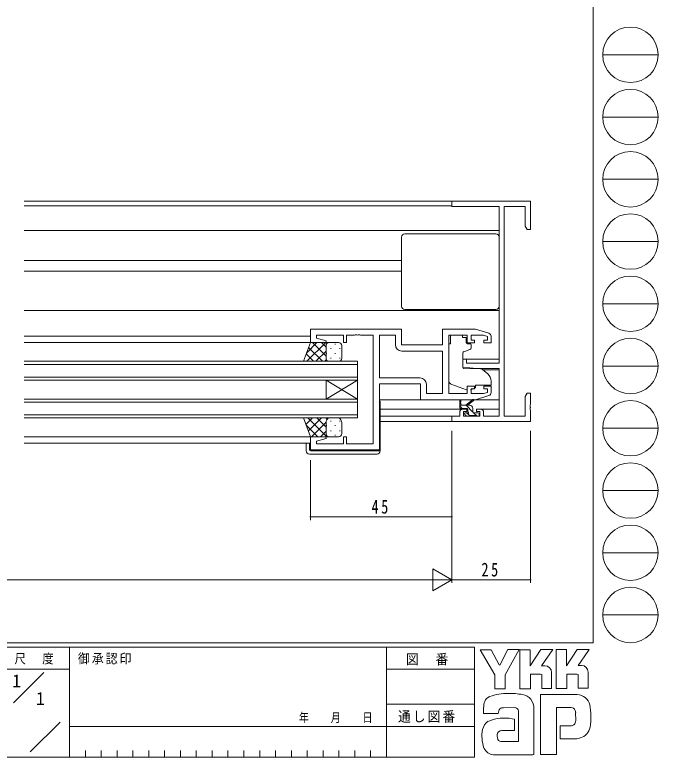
# Model space of a CAD drawing. Units: millimetres on the paper. Extents: x -397 to 397, y -282 to 282.
# Drawn here: x 192.1 to 396.7, y -282.1 to -46 of the extents above; entities that cross this region are included whole.
import ezdxf
from ezdxf.enums import TextEntityAlignment as Align

# ---------------------------------------------------------------- set-up
doc = ezdxf.new("R2010")
doc.units = ezdxf.units.MM
for name, color, linetype, lineweight in [('0-1_YKK_ZWAK', 7, 'Continuous', 18), ('0-3_YKK_11', 7, 'Continuous', 18), ('0-4_YKK_12', 2, 'Continuous', 18), ('0-5_YKK_13', 4, 'Continuous', 18), ('0-6_YKK_D', 6, 'Continuous', 18)]:
    doc.layers.add(name, color=color, linetype=linetype, lineweight=lineweight)
doc.layers.add('0-2_USER1', color=7, linetype='Continuous')
doc.styles.add('ＭＳ ゴシック', font='')
doc.styles.get('ＭＳ ゴシック').set_extended_font_data('MS Gothic')

msp = doc.modelspace()

# ---------------------------------------------------------------- linework, layer by layer
at = {"layer": '0-1_YKK_ZWAK'}
for p, q in [((376.092, 279.312), (376.092, -245.688)), ((379.068, -58.704), (396.708, -58.704)), ((379.068, -78.5), (396.708, -78.5)), ((379.068, -98.296), (396.708, -98.296)), ((379.068, -118.092), (396.708, -118.092)), ((379.068, -137.888), (396.708, -137.888)), ((379.068, -157.684), (396.708, -157.684)), ((379.068, -177.48), (396.708, -177.48)), ((379.068, -197.276), (396.708, -197.276)), ((379.068, -217.072), (396.708, -217.072)), ((379.068, -236.868), (396.708, -236.868)), ((376.092, -245.688), (-393.908, -245.688)), ((338.292, -247.088), (-393.908, -247.088)), ((209.492, -247.088), (209.492, -282.088)), ((310.291, -247.088), (310.291, -282.088)), ((338.292, -247.088), (338.292, -282.088)), ((348.928, -247.885), (346.372, -252.859)), ((364.266, -247.804), (367.537, -247.804)), ((364.266, -260.211), (364.266, -247.804)), ((370.969, -247.804), (374.753, -247.804)), ((374.753, -247.804), (374.375, -248.453)), ((340.129, -247.994), (343.642, -247.994)), ((344.724, -255.886), (340.129, -247.994)), ((352.751, -260.319), (352.751, -247.912)), ((374.375, -248.453), (371.253, -252.913)), ((189.476, -254.087), (209.492, -254.087)), ((310.291, -254.088), (338.292, -254.088)), ((360.671, -252.994), (359.632, -252.994)), ((372.292, -252.913), (371.253, -252.913)), ((191.662, -264.824), (201.355, -255.13)), ((359.266, -255.67), (356.076, -255.67)), ((362.833, -255.156), (362.833, -260.238)), ((367.672, -255.643), (367.672, -260.211)), ((370.861, -255.643), (367.672, -255.643)), ((371.294, -255.805), (370.861, -255.643)), ((371.294, -260.184), (371.294, -255.805)), ((374.456, -255.156), (374.456, -260.184)), ((367.672, -260.211), (364.266, -260.211)), ((371.294, -260.133), (371.344, -260.184)), ((374.456, -260.184), (371.294, -260.184)), ((370.915, -262.184), (359.32, -262.184)), ((359.32, -262.184), (359.32, -281.294)), ((310.291, -265.287), (338.292, -265.287)), ((341.21, -268.158), (341.21, -266.229)), ((351.238, -266.293), (347.54, -266.363)), ((357.211, -266.671), (357.211, -281.267)), ((364.347, -266.347), (368.996, -266.347)), ((364.347, -281.294), (364.347, -266.347)), ((345.859, -268.158), (341.21, -268.158)), ((352.319, -277.159), (352.319, -267.428)), ((370.465, -267.844), (370.483, -270.478)), ((196.964, -280.433), (206.488, -270.909)), ((209.492, -272.288), (310.291, -272.288)), ((338.292, -272.287), (310.291, -272.287)), ((350.967, -273.618), (346.973, -273.622)), ((365.563, -272.077), (365.563, -276.212)), ((369.104, -272.077), (365.563, -272.077)), ((365.563, -276.212), (370.888, -276.212)), ((370.888, -276.212), (371.969, -275.969)), ((346.697, -277.159), (352.319, -277.159)), ((351.886, -277.159), (352.238, -277.159)), ((352.319, -277.157), (352.32, -277.159)), ((214.532, -279.988), (214.532, -282.088)), ((219.572, -279.988), (219.572, -282.088)), ((224.612, -279.988), (224.612, -282.088)), ((229.652, -279.988), (229.652, -282.088)), ((234.692, -279.988), (234.692, -282.088)), ((239.732, -279.988), (239.732, -282.088)), ((244.772, -279.988), (244.772, -282.088)), ((249.812, -279.988), (249.812, -282.088)), ((254.852, -279.988), (254.852, -282.088)), ((259.892, -279.988), (259.892, -282.088)), ((264.932, -279.988), (264.932, -282.088)), ((269.972, -279.988), (269.972, -282.088)), ((275.012, -279.988), (275.012, -282.088)), ((280.052, -279.988), (280.052, -282.088)), ((285.092, -279.988), (285.092, -282.088)), ((290.132, -279.988), (290.132, -282.088)), ((295.172, -279.988), (295.172, -282.088)), ((300.211, -279.988), (300.211, -282.088)), ((305.251, -279.988), (305.251, -282.088)), ((-393.908, -282.088), (338.292, -282.088)), ((345.859, -281.348), (344.372, -281.348)), ((356.887, -281.321), (345.859, -281.348)), ((357.211, -281.267), (356.887, -281.321))]:
    msp.add_line(p, q, dxfattribs=at)
for points in [[(348.928, -247.885), (352.554, -247.885), (348.021, -255.913)], [(352.751, -247.912), (355.968, -247.912), (355.968, -253.011), (359.347, -247.858)], [(359.347, -247.858), (363.172, -247.858), (359.632, -252.994)], [(367.537, -247.804), (367.537, -252.996), (370.969, -247.804)], [(343.642, -247.994), (346.156, -252.697), (346.372, -252.859)], [(348.021, -255.913), (348.021, -260.346), (344.724, -260.346), (344.724, -255.886)], [(356.076, -255.67), (356.076, -260.319), (352.751, -260.319)], [(362.833, -260.238), (359.698, -260.238), (359.698, -255.832), (359.266, -255.67)], [(350.265, -269.861), (350.967, -270.023), (350.967, -273.618)], [(359.32, -281.294), (363.563, -281.294), (364.347, -281.294)]]:
    msp.add_lwpolyline(points, dxfattribs=at)
for centre in [(387.888, -58.704), (387.888, -78.5), (387.888, -98.296), (387.888, -118.092), (387.888, -137.888), (387.888, -157.684), (387.888, -177.48), (387.888, -197.276), (387.888, -217.072), (387.888, -236.868)]:
    msp.add_circle(centre, 8.82, dxfattribs=at)
for centre, radius, start, end in [((360.671, -255.157), 2.163, 0.00166, 89.99604), ((372.292, -255.075), 2.163, 0.00166, 89.99604), ((349.014, -279.489), 17.68, 89.89165, 109.30848), ((349.533, -282.551), 20.748, 78.78009, 91.46938), ((346.251, -266.253), 5.037, 158.41083, 179.71775), ((343.898, -265.143), 2.444, 109.02127, 161.51264), ((352.822, -266.584), 4.449, 40.66422, 80.31694), ((352.601, -266.573), 4.612, 358.78059, 38.76563), ((370.764, -266.528), 4.341, 14.44572, 87.08746), ((347.967, -268.095), 2.109, 138.46382, 181.71359), ((347.407, -268.058), 1.701, 85.50551, 126.78038), ((350.748, -267.842), 1.625, 14.7552, 72.44995), ((369.157, -267.567), 1.229, 16.43124, 96.91661), ((354.458, -269.275), 20.86, 350.99027, 10.67624), ((366.823, -268.295), 3.673, 4.93423, 17.03552), ((344.719, -274.015), 3.908, 121.82711, 169.08475), ((347.812, -282.942), 13.309, 79.38098, 112.05825), ((369.105, -270.771), 1.306, 269.95468, 342.90145), ((366.802, -270.129), 3.697, 343.6902, 354.75362), ((351.741, -275.482), 11.082, 168.76372, 199.80079), ((346.982, -275.067), 1.445, 90.33953, 178.03639), ((370.827, -271.833), 4.291, 285.44291, 349.90448), ((347.874, -275.416), 2.369, 171.08203, 216.71923), ((346.942, -275.653), 1.526, 230.9728, 260.75491), ((344.732, -277.53), 3.823, 207.31435, 263.59464)]:
    msp.add_arc(centre, radius, start, end, dxfattribs=at)
at = {"layer": '0-3_YKK_11'}
for p, q in [((331.092, -105.288), (331.092, -106.918)), ((356.092, -105.288), (331.092, -105.288)), ((356.092, -114.288), (356.092, -105.288)), ((331.092, -106.918), (346.092, -106.918)), ((346.092, -106.918), (346.092, -156.788)), ((347.722, -106.918), (354.462, -106.918)), ((347.722, -173.658), (347.722, -106.918)), ((354.462, -106.918), (354.462, -113.196)), ((286.092, -145.988), (286.092, -150.188)), ((315.092, -145.988), (286.092, -145.988)), ((315.092, -150.988), (315.092, -145.988)), ((328.092, -145.988), (328.092, -150.988)), ((338.592, -145.988), (328.092, -145.988)), ((342.879, -147.274), (338.592, -145.988)), ((288.022, -147.918), (296.592, -147.918)), ((300.867, -147.798), (301.05, -147.918)), ((302.05, -147.918), (306.092, -147.918)), ((306.092, -147.918), (306.092, -182.458)), ((313.162, -147.918), (308.092, -147.918)), ((308.092, -147.918), (308.092, -161.458)), ((313.162, -150.918), (313.162, -147.918)), ((330.092, -147.918), (335.992, -147.918)), ((330.092, -166.458), (330.092, -147.918)), ((286.092, -150.188), (291.052, -150.188)), ((328.092, -150.988), (315.092, -150.988)), ((328.162, -152.918), (315.162, -152.918)), ((328.162, -166.458), (328.162, -152.918)), ((328.162, -166.458), (328.162, -152.918)), ((334.592, -158.094), (339.092, -158.488)), ((346.092, -156.788), (335.792, -156.788)), ((339.092, -158.488), (346.092, -158.488)), ((346.092, -158.488), (346.092, -173.658)), ((308.092, -161.458), (321.022, -161.458)), ((308.092, -163.388), (321.092, -163.388)), ((308.092, -184.388), (308.092, -163.388)), ((321.092, -163.388), (321.092, -168.388)), ((323.022, -163.458), (323.022, -166.458)), ((323.022, -166.458), (328.162, -166.458)), ((335.992, -166.458), (330.092, -166.458)), ((341.197, -166.458), (337.192, -166.458)), ((338.592, -168.388), (342.879, -167.101)), ((354.462, -167.379), (354.462, -173.658)), ((321.092, -168.388), (338.592, -168.388)), ((335.892, -171.388), (334.592, -171.388)), ((335.892, -172.188), (335.892, -171.388)), ((340.192, -171.388), (338.892, -171.388)), ((338.892, -171.388), (338.892, -172.188)), ((355.972, -171.563), (355.972, -171.013)), ((333.592, -172.388), (333.592, -173.658)), ((339.992, -173.658), (334.792, -173.658)), ((354.462, -173.658), (347.722, -173.658)), ((331.092, -175.288), (356.092, -175.288)), ((291.052, -180.188), (286.092, -180.188)), ((286.092, -180.188), (286.092, -184.388)), ((291.121, -180.71), (291.052, -180.188)), ((297.592, -180.188), (296.592, -180.188)), ((296.592, -180.188), (296.592, -182.458)), ((297.592, -182.458), (297.592, -180.188)), ((296.592, -182.458), (288.022, -182.458)), ((306.092, -182.458), (297.592, -182.458)), ((286.092, -184.388), (308.092, -184.388))]:
    msp.add_line(p, q, dxfattribs=at)
for points in [[(354.462, -113.196), (355.092, -114.288), (356.092, -114.288)], [(291.052, -150.188), (291.121, -149.665), (288.022, -148.835), (288.022, -147.918)], [(296.592, -147.918), (296.592, -150.188), (297.592, -150.188), (297.592, -147.918), (300.134, -147.918), (300.317, -147.798), (300.867, -147.798)], [(301.05, -147.918), (301.134, -147.918), (301.317, -147.798), (301.867, -147.798), (302.05, -147.918)], [(335.992, -147.918), (335.992, -150.288), (338.292, -150.288), (338.292, -149.488), (337.192, -149.488), (337.192, -147.918), (341.197, -147.918)], [(341.197, -147.918), (342.392, -148.276), (342.392, -149.488), (341.292, -149.488), (341.292, -150.288), (343.592, -150.288), (343.592, -148.232)], [(335.792, -156.788), (335.792, -155.488), (334.592, -155.488), (334.592, -158.094)], [(337.192, -166.458), (337.192, -164.888), (338.292, -164.888), (338.292, -164.088), (335.992, -164.088), (335.992, -166.458)], [(343.592, -166.144), (343.592, -164.088), (341.292, -164.088), (341.292, -164.888), (342.392, -164.888), (342.392, -166.099), (341.197, -166.458)], [(356.092, -166.288), (355.092, -166.288), (354.462, -167.379)], [(355.972, -171.013), (356.092, -170.829), (356.092, -170.746), (355.972, -170.563), (355.972, -170.013), (356.092, -169.829), (356.092, -166.288)], [(334.792, -173.658), (334.792, -172.188), (335.892, -172.188)], [(338.892, -172.188), (339.992, -172.188), (339.992, -173.658)], [(356.092, -175.288), (356.092, -171.746), (355.972, -171.563)], [(333.592, -173.658), (331.092, -173.658), (331.092, -175.288)], [(346.092, -173.658), (341.192, -173.658), (341.192, -172.388)], [(288.022, -182.458), (288.022, -181.54), (291.121, -180.71)]]:
    msp.add_lwpolyline(points, dxfattribs=at)
for centre, radius, start, end in [((342.592, -148.232), 1, 359.99996, 73.30074), ((315.162, -150.918), 2, 180.00001, 269.99999), ((321.022, -163.458), 2, 0.00001, 89.99999), ((342.592, -166.144), 1, 286.69926, 0.00004), ((334.592, -172.388), 1, 90.00001, 179.99999), ((340.192, -172.388), 1, 0.00001, 89.99999)]:
    msp.add_arc(centre, radius, start, end, dxfattribs=at)
at = {"layer": '0-4_YKK_12'}
for p, q in [((195.092, -105.288), (331.392, -105.288)), ((195.092, -106.688), (331.092, -106.688)), ((195.092, -114.588), (346.092, -114.588)), ((195.092, -124.088), (315.092, -124.088)), ((195.092, -127.488), (315.092, -127.488)), ((195.092, -139.988), (346.092, -139.988)), ((195.092, -148.188), (286.092, -148.188)), ((195.092, -150.188), (286.337, -150.188)), ((334.592, -155.488), (346.092, -155.488)), ((301.092, -156.188), (195.092, -156.188)), ((195.092, -157.188), (301.092, -157.188)), ((301.092, -162.188), (301.092, -156.188)), ((340.969, -158.888), (346.092, -158.888)), ((301.092, -161.188), (195.092, -161.188)), ((195.092, -162.188), (301.092, -162.188)), ((291.092, -162.188), (291.092, -168.188)), ((301.092, -162.188), (291.092, -168.188)), ((301.092, -168.188), (291.092, -162.188)), ((301.092, -162.188), (301.092, -168.188)), ((301.092, -168.188), (195.092, -168.188)), ((195.092, -169.188), (301.092, -169.188)), ((301.092, -174.188), (301.092, -168.188)), ((308.292, -171.388), (334.592, -171.388)), ((340.192, -171.388), (346.092, -171.388)), ((301.092, -173.188), (195.092, -173.188)), ((195.092, -174.188), (301.092, -174.188)), ((308.292, -173.658), (331.392, -173.658)), ((308.292, -175.288), (331.392, -175.288)), ((195.092, -180.188), (286.592, -180.188)), ((195.092, -182.188), (286.092, -182.188))]:
    msp.add_line(p, q, dxfattribs=at)
at = {"layer": '0-5_YKK_13'}
for p, q in [((345.092, -115.688), (316.092, -115.688)), ((315.092, -116.688), (315.092, -138.688)), ((346.092, -138.688), (346.092, -116.688)), ((316.092, -139.688), (345.092, -139.688)), ((334.492, -147.918), (330.692, -147.918)), ((330.692, -147.918), (330.692, -148.588)), ((334.492, -147.918), (334.492, -148.588)), ((334.492, -148.588), (335.662, -148.588)), ((335.662, -149.588), (335.662, -148.588)), ((283.949, -156.188), (286.092, -150.188)), ((284.926, -153.452), (288.19, -150.188)), ((285.019, -156.188), (291.019, -150.188)), ((286.092, -150.188), (292.092, -150.188)), ((291.092, -154.509), (286.771, -150.188)), ((291.092, -151.68), (289.599, -150.188)), ((295.092, -150.188), (292.092, -150.188)), ((294.012, -150.608), (294.012, -150.808)), ((330.692, -150.588), (330.092, -150.588)), ((330.092, -162.143), (330.092, -150.588)), ((335.662, -149.588), (335.662, -150.288)), ((335.962, -150.588), (336.892, -150.588)), ((337.192, -150.888), (337.192, -151.938)), ((289.942, -156.188), (285.526, -151.772)), ((287.847, -156.188), (291.092, -152.943)), ((291.092, -151.188), (291.092, -155.188)), ((292.597, -152.023), (292.597, -152.223)), ((295.427, -152.023), (295.427, -152.223)), ((296.092, -155.188), (296.092, -151.188)), ((336.863, -152.407), (334.862, -153.136)), ((287.114, -156.188), (284.782, -153.856)), ((290.676, -156.188), (291.208, -155.655)), ((291.182, -153.638), (291.182, -153.838)), ((292.597, -155.053), (292.597, -155.253)), ((294.012, -153.638), (294.012, -153.838)), ((295.427, -155.053), (295.427, -155.253)), ((334.592, -153.584), (334.592, -158.19)), ((292.092, -156.188), (283.949, -156.188)), ((284.285, -156.188), (284.037, -155.94)), ((292.092, -156.188), (295.092, -156.188)), ((334.809, -158.49), (340.195, -158.537)), ((340.829, -158.77), (342.52, -160.19)), ((343.592, -162.488), (343.592, -163.788)), ((335.72, -165.228), (331.082, -163.554)), ((337.286, -165.194), (338.592, -164.585)), ((338.592, -164.088), (338.592, -164.585)), ((308.092, -168.388), (346.092, -168.388)), ((308.092, -168.888), (308.292, -168.888)), ((308.292, -168.888), (308.292, -184.388)), ((333.592, -170.858), (333.592, -168.858)), ((333.892, -169.031), (334.09, -170.158)), ((335.492, -170.158), (337.71, -168.475)), ((336.092, -170.158), (337.911, -168.757)), ((336.792, -170.158), (333.592, -170.158)), ((334.391, -171.158), (333.592, -170.358)), ((335.892, -171.158), (333.892, -171.158)), ((337.798, -172.32), (335.636, -170.158)), ((336.192, -172.097), (336.192, -171.458)), ((337.792, -172.258), (337.792, -171.158)), ((292.092, -174.188), (283.949, -174.188)), ((283.949, -174.188), (286.092, -180.188)), ((283.96, -174.217), (283.989, -174.188)), ((284.704, -176.302), (286.818, -174.188)), ((291.315, -180.188), (285.315, -174.188)), ((285.448, -178.386), (289.646, -174.188)), ((291.092, -177.136), (288.143, -174.188)), ((291.438, -174.654), (290.972, -174.188)), ((292.092, -174.188), (295.092, -174.188)), ((335.68, -173.57), (335.18, -173.07)), ((335.392, -172.558), (335.731, -172.558)), ((336.692, -173.458), (335.799, -172.565)), ((336.492, -173.658), (335.892, -173.658)), ((338.792, -173.458), (336.692, -173.458)), ((339.136, -173.658), (338.03, -172.551)), ((338.092, -172.558), (339.492, -172.558)), ((339.492, -173.658), (338.992, -173.658)), ((339.792, -172.858), (339.792, -173.358)), ((288.486, -180.188), (284.762, -176.463)), ((286.475, -180.188), (291.092, -175.571)), ((291.092, -179.188), (291.092, -175.688)), ((291.182, -176.738), (291.182, -176.538)), ((292.597, -175.323), (292.597, -175.123)), ((294.012, -176.738), (294.012, -176.538)), ((295.427, -175.323), (295.427, -175.123)), ((296.092, -175.688), (296.092, -179.188)), ((289.303, -180.188), (291.092, -178.399)), ((292.597, -178.353), (292.597, -178.153)), ((295.427, -178.353), (295.427, -178.153)), ((286.092, -180.188), (292.092, -180.188)), ((291.182, -179.602), (291.182, -179.568)), ((295.092, -180.188), (292.092, -180.188)), ((294.012, -179.768), (294.012, -179.568)), ((284.792, -184.688), (284.792, -182.188)), ((285.792, -182.188), (285.792, -184.388)), ((307.292, -185.688), (285.792, -185.688)), ((286.092, -184.688), (307.792, -184.688)), ((307.792, -184.688), (308.292, -184.688)), ((308.292, -184.388), (308.292, -184.688))]:
    msp.add_line(p, q, dxfattribs=at)
for points in [[(330.692, -150.588), (330.692, -149.588), (330.692, -148.588)], [(343.592, -163.788), (338.592, -163.788), (338.592, -164.088)]]:
    msp.add_lwpolyline(points, dxfattribs=at)
for centre, radius, start, end in [((316.092, -116.688), 1, 90, 180), ((345.092, -116.688), 1, 0, 90), ((316.092, -138.688), 1, 180, 270), ((345.092, -138.688), 1, 270, 0), ((292.092, -151.188), 1, 90.0001, 180.0001), ((295.092, -151.188), 1, 0.0001, 90.0001), ((335.962, -150.288), 0.3, 180, 270), ((336.892, -150.888), 0.3, 0, 90), ((335.092, -153.584), 0.5, 110, 180), ((336.692, -151.938), 0.5, 290, 0), ((292.092, -155.188), 1, 180.0001, 270.0001), ((295.092, -155.188), 1, 270.0001, 0.0001), ((334.892, -158.19), 0.3, 180, 269.5), ((340.186, -159.537), 1, 50, 89.5), ((340.592, -162.488), 3, 0, 50), ((331.592, -162.143), 1.5, 180, 250.14674), ((336.06, -164.288), 1, 250.14674, 266.11316), ((336.863, -164.288), 1, 277.40692, 295), ((333.792, -168.858), 0.2, 300, 180), ((337.892, -168.558), 0.2, 275.58288, 155.58289), ((333.892, -170.858), 0.3, 180, 270), ((335.892, -171.458), 0.3, 0, 90), ((336.192, -172.558), 0.25, 213.05573, 56.94427), ((336.492, -172.097), 0.3, 180, 236.94427), ((336.792, -171.158), 1, 0, 90), ((338.092, -172.258), 0.3, 180, 270), ((292.624, -175.626), 1.534, 110.30864, 182.31157), ((294.56, -175.626), 1.534, 357.6883, 69.69119), ((335.392, -172.858), 0.3, 90, 225), ((335.892, -173.358), 0.3, 225, 270), ((335.731, -172.858), 0.3, 33.05573, 90), ((336.492, -173.458), 0.2, 270, 0), ((338.992, -173.458), 0.2, 180, 270), ((339.492, -172.858), 0.3, 0, 90), ((339.492, -173.358), 0.3, 270, 0), ((292.092, -179.188), 1, 179.9999, 269.9999), ((295.092, -179.188), 1, 269.9999, 359.9999), ((285.792, -184.688), 1, 180, 270), ((286.092, -184.388), 0.3, 180, 270), ((307.292, -184.688), 1, 270, 0)]:
    msp.add_arc(centre, radius, start, end, dxfattribs=at)
at = {"layer": '0-6_YKK_D'}
for p, q in [((331.092, -178.288), (331.092, -206.688)), ((331.092, -178.288), (331.092, -226.688)), ((331.092, -178.288), (331.092, -226.688)), ((356.092, -178.288), (356.092, -226.688)), ((286.092, -187.633), (286.092, -206.688)), ((331.092, -205.688), (286.092, -205.688)), ((325.03, -222.188), (325.03, -229.188)), ((331.092, -225.688), (325.03, -222.188)), ((-161.908, -225.688), (324.092, -225.688)), ((331.092, -225.688), (318.967, -225.688)), ((331.092, -225.688), (325.03, -229.188)), ((331.092, -225.688), (356.092, -225.688))]:
    msp.add_line(p, q, dxfattribs=at)
for centre, start, end in [((286.092, -205.688), 0, 180), ((286.092, -205.688), 180, 0), ((331.092, -205.688), 0, 180), ((331.092, -205.688), 180, 0), ((356.092, -225.688), 0, 180), ((356.092, -225.688), 180, 0)]:
    msp.add_arc(centre, 0.106, start, end, dxfattribs=at)

# ---------------------------------------------------------------- texts
at = {"layer": '0-1_YKK_ZWAK', "attachment_point": 7, "style": 'ＭＳ ゴシック'}
for s, insert, char_height in [('\\T1.24;\\W0.85;尺\\~\\~度', (192.004, -252.625), 3.079), ('\\T1.17;\\W0.9;御承認印', (212.159, -252.62), 3.079), ('\\T1.17;\\W0.9;図\u3000番', (316.489, -252.95), 3.284), ('\\T1.28;\\W0.8;年\\~\\~\\~月\\~\\~\\~日', (282.468, -271.257), 2.903), ('\\T1.17;\\W0.9;通し図番', (313.971, -271.172), 3.284)]:
    msp.add_mtext(s, dxfattribs=dict(at, insert=insert, char_height=char_height))
at = {"layer": '0-2_USER1', "style": 'ＭＳ ゴシック'}
for p in [(191.292, -261.087), (198.825, -266.687)]:
    msp.add_text('1', height=4.106, dxfattribs=at).set_placement(p, align=Align.BOTTOM_LEFT)
at = {"layer": '0-6_YKK_D', "color": 7, "char_height": 4.399, "attachment_point": 7, "style": 'ＭＳ ゴシック'}
for s, insert in [('\\T1.37;\\W0.75;45', (305.558, -204.688)), ('\\T1.37;\\W0.75;25', (340.51, -224.688))]:
    msp.add_mtext(s, dxfattribs=dict(at, insert=insert))

doc.saveas('drawing.dxf')
